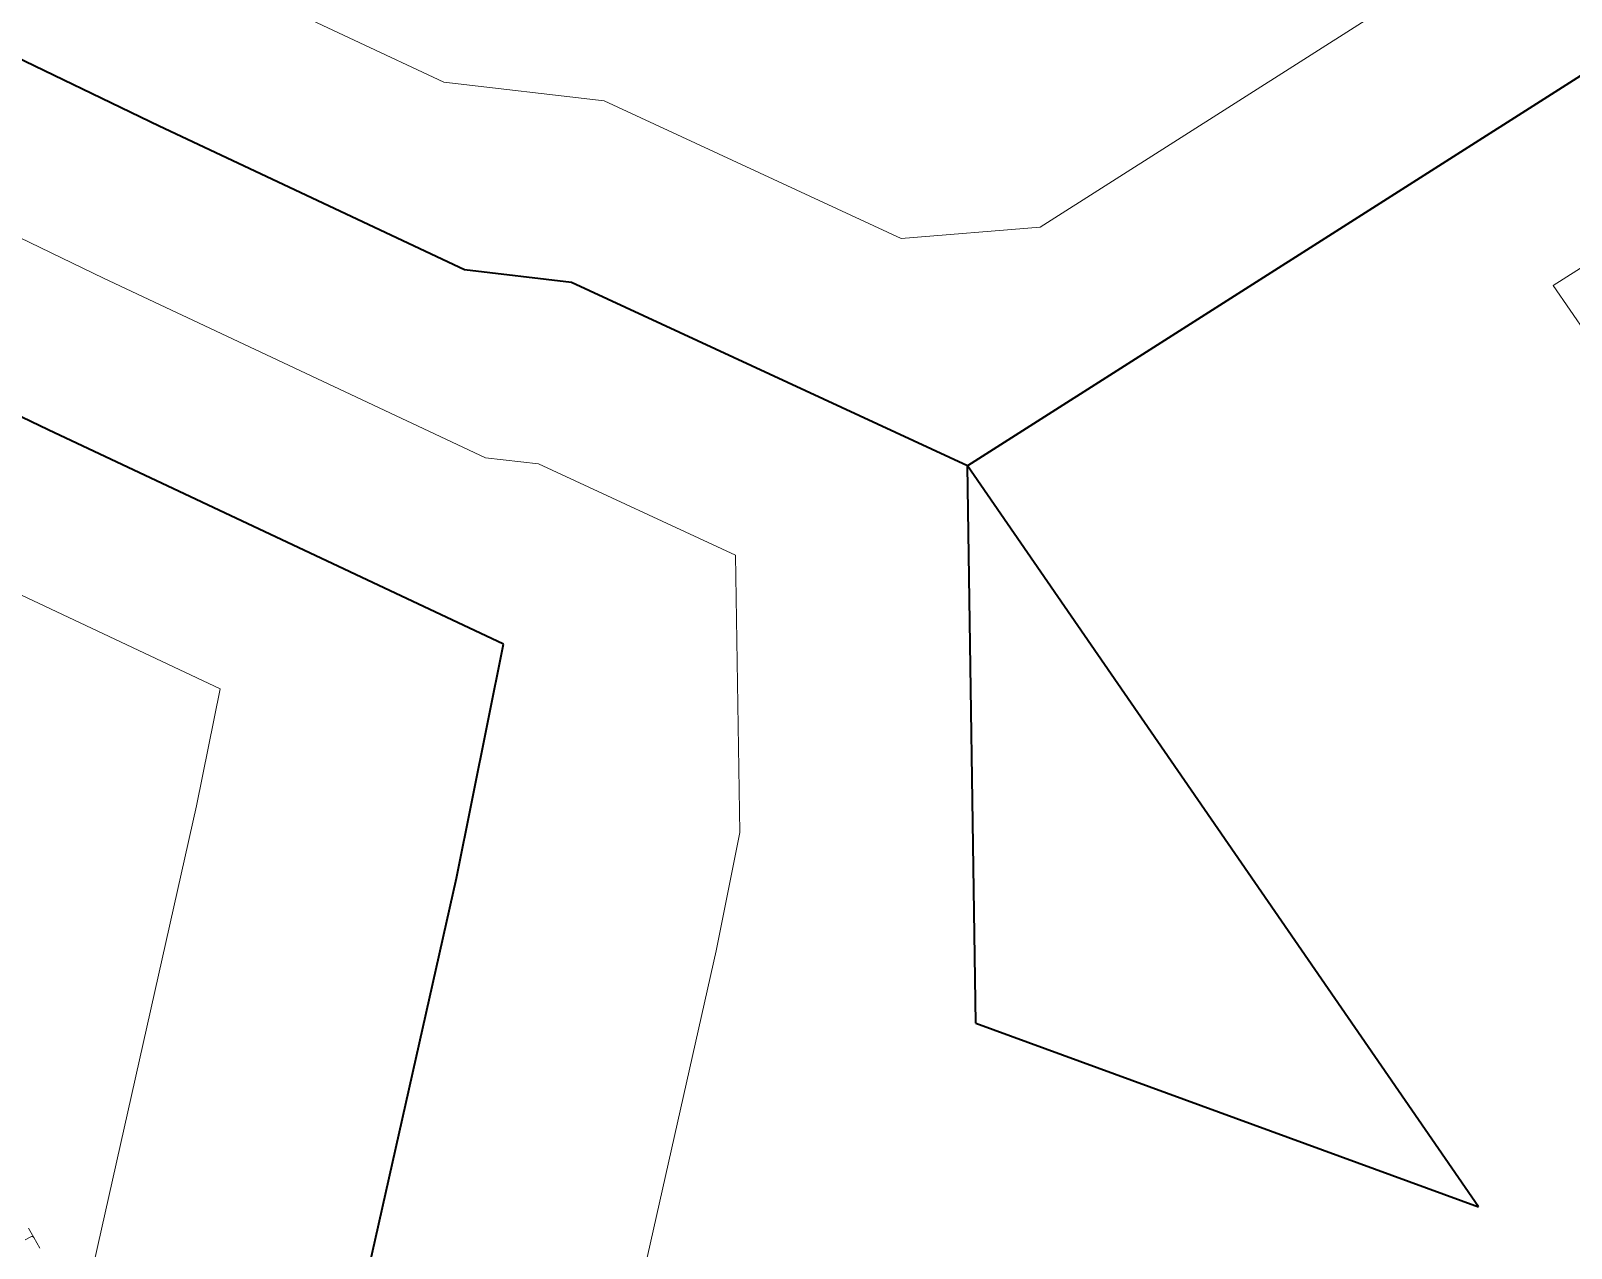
# Model space of a CAD drawing. Header units: millimetres. Extents: x -861324 to 439029, y -308065 to 694685.
# Drawn here: x -116937 to -94915, y 18079 to 35480 of the extents above; entities that cross this region are included whole.
import ezdxf

# ---------------------------------------------------------------- set-up
doc = ezdxf.new("R2010")
doc.units = ezdxf.units.MM
for name, color, linetype, lineweight in [('A-GENM', 13, 'Continuous', 9), ('C-TOPO-MAJR', 7, 'Continuous', 35), ('C-TOPO-MINR', 7, 'Continuous', 9)]:
    doc.layers.add(name, color=color, linetype=linetype, lineweight=lineweight)

# ---------------------------------------------------------------- blocks, each defined once
blk = doc.blocks.new('Dải phao đi lại kèm đỡ invester - DẢI PHAO ĐI LẠI-15551-BỐ TRÍ BÈ PIN HỒ BẢN MÒNG')
at = {"layer": 'A-GENM', "color": 9}
for p, q in [((66258, 1312), (66412, 1312)), ((66412, 1312), (66258, 1312)), ((66382, 1190), (66382, 1282)), ((66382, 1190), (66382, 1282)), ((66382, 1282), (66382, 1190))]:
    blk.add_line(p, q, dxfattribs=at)
at = {"layer": 'A-GENM', "color": 7}
for p, q in [((66382, 1282), (66382, 1190)), ((66588, 1312), (66412, 1312))]:
    blk.add_line(p, q, dxfattribs=at)
blk.add_arc((66412, 1282), 30, 90, 180, dxfattribs=at)
at = {"layer": 'A-GENM', "color": 9}
blk.add_arc((66412, 1282), 30, 90, 180, dxfattribs=at)
blk.add_arc((66412, 1282), 30, 90, 180, dxfattribs=at)
blk.add_arc((66412, 1282), 30, 90, 180, dxfattribs=at)
blk = doc.blocks.new('HOBANMONG_BEPIN 5_rvt-1-BỐ TRÍ BÈ PIN HỒ BẢN MÒNG')
at = {"layer": 'A-GENM', "lineweight": 9, "rotation": 299.6620124026263}
blk.add_blockref('Dải phao đi lại kèm đỡ invester - DẢI PHAO ĐI LẠI-15551-BỐ TRÍ BÈ PIN HỒ BẢN MÒNG', (-150902, 75292), dxfattribs=at)

msp = doc.modelspace()

# ---------------------------------------------------------------- linework, layer by layer
at = {"layer": 'C-TOPO-MAJR'}
for p, q in [((-115103, 34117), (-120543, 36736)), ((-94155, 35236), (-103546, 29261)), ((-110735, 32062), (-115103, 34117)), ((-109209, 31884), (-110735, 32062)), ((-103546, 29261), (-109209, 31884)), ((-116691, 29778), (-119411, 31087)), ((-110180, 26714), (-116691, 29778)), ((-103426, 21295), (-103546, 29261)), ((-96239, 18670), (-103546, 29261)), ((-110852, 23367), (-110180, 26714)), ((-113213, 12872), (-110852, 23367)), ((-103426, 21295), (-96239, 18670))]:
    msp.add_line(p, q, dxfattribs=at)
at = {"layer": 'C-TOPO-MINR'}
for p, q in [((-111033, 34745), (-114310, 36286)), ((-97809, 35660), (-102505, 32673)), ((-90501, 34811), (-95174, 31838)), ((-108740, 34478), (-111033, 34745)), ((-104493, 32511), (-108740, 34478)), ((-115897, 31947), (-119977, 33911)), ((-102505, 32673), (-104493, 32511)), ((-110437, 29378), (-115897, 31947)), ((-95174, 31838), (-91538, 26568)), ((-109677, 29290), (-110437, 29378)), ((-106860, 27985), (-109677, 29290)), ((-106800, 24021), (-106860, 27985)), ((-114230, 26076), (-117485, 27608)), ((-114566, 24403), (-114230, 26076)), ((-116253, 16901), (-114566, 24403)), ((-107139, 22331), (-106800, 24021)), ((-108320, 17084), (-107139, 22331))]:
    msp.add_line(p, q, dxfattribs=at)

# ---------------------------------------------------------------- block references
at = {"lineweight": 5}
msp.add_blockref('HOBANMONG_BEPIN 5_rvt-1-BỐ TRÍ BÈ PIN HỒ BẢN MÒNG', (0, 0), dxfattribs=at)

doc.saveas('drawing.dxf')
